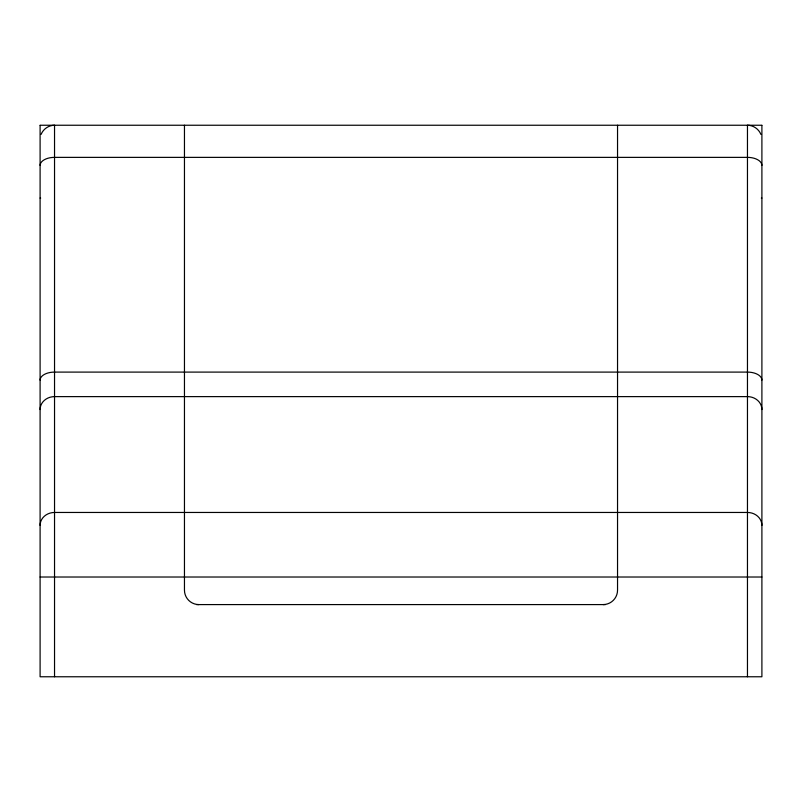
<?xml version="1.0" encoding="UTF-8"?>
<svg xmlns="http://www.w3.org/2000/svg" width="802" height="802" viewBox="0 0 802 802"><rect width="100%" height="100%" fill="white"/><g stroke="black" fill="none" stroke-linecap="round" stroke-linejoin="round"><path stroke-width="1.2" d="M41.113 134.365C43.258 128.982 48.742 125.242 54.536 125.242M761.9 198.054L761.339 198.094M40.1 125.242L761.9 125.242M40.1 577.019L761.9 577.019M196.49 604.588L605.51 604.588M40.661 198.094L40.1 198.054M747.464 125.242C753.258 125.242 758.742 128.982 760.887 134.365M761.9 125.403L761.9 676.768L40.1 676.768L40.1 125.403M747.464 125.403L747.464 676.768M617.54 125.232L617.54 590.152A14.436 14.436 0 0 1 603.104 604.588M184.46 125.232L184.46 590.152A14.436 14.436 0 0 0 198.896 604.588M54.536 125.403L54.536 676.768M40.1 165.372A14.436 8.01 0 0 1 54.536 157.372L747.464 157.372A14.436 8.01 0 0 1 761.9 165.372M40.1 409.531A14.436 12.912 0 0 1 54.536 396.619L747.464 396.619A14.436 12.912 0 0 1 761.9 409.531M40.1 380.108A14.436 8.01 0 0 1 54.536 372.098L747.464 372.098A14.436 8.01 0 0 1 761.9 380.108M761.9 525.37A14.436 12.912 0 0 0 747.464 512.458L54.536 512.458A14.436 12.912 0 0 0 40.1 525.37"/></g></svg>
